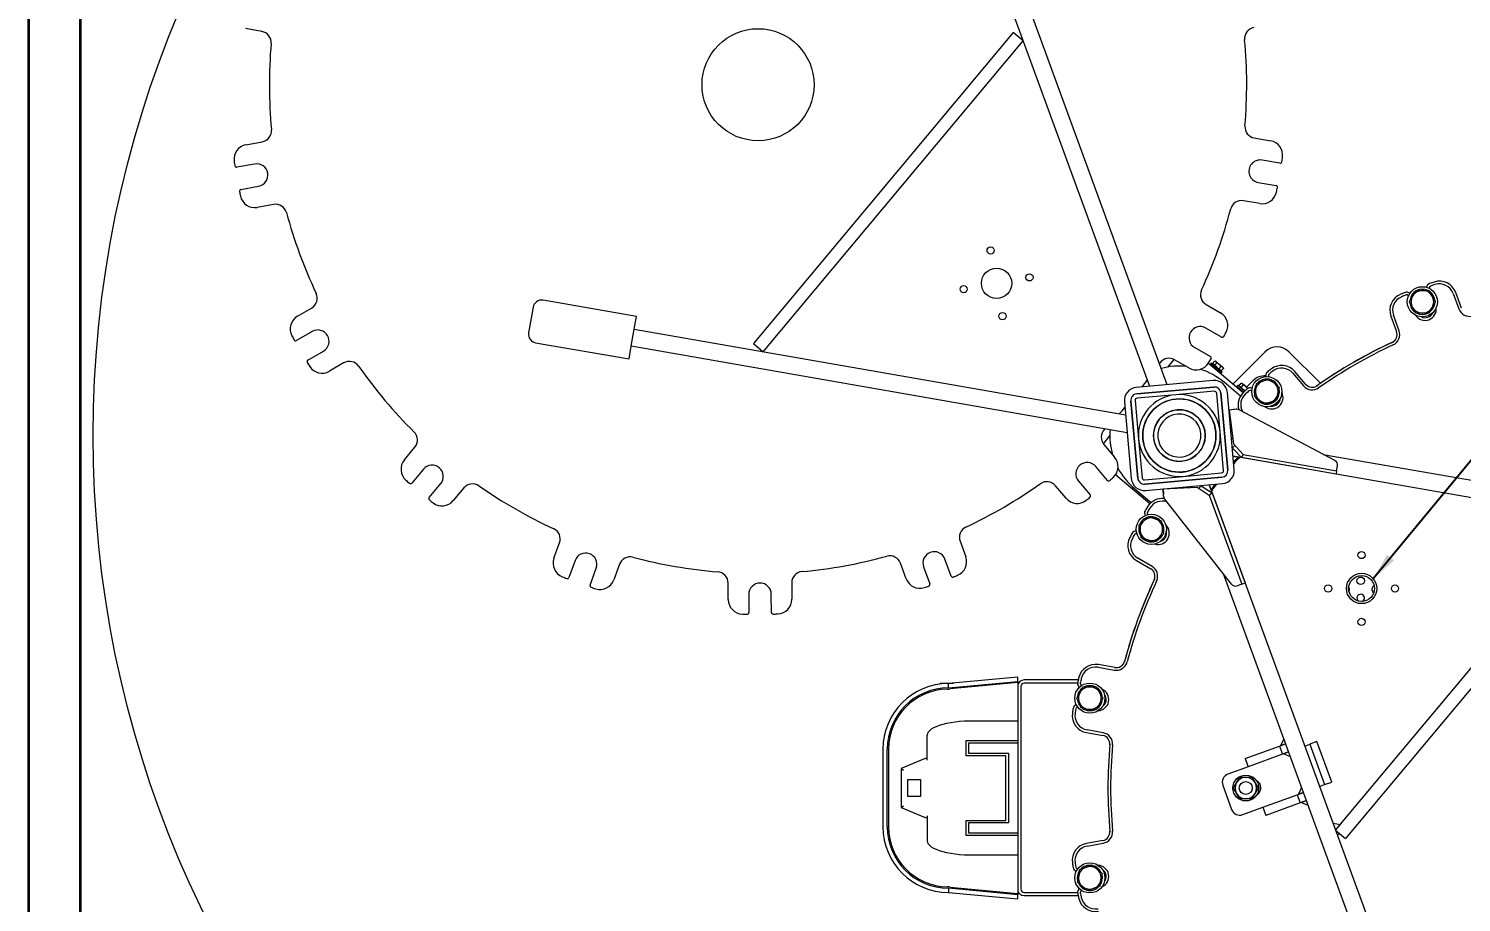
# Model space of a CAD drawing. Header units: inches. Extents: x 20 to 536, y 8 to 344.
# Drawn here: x 20 to 103.1, y 247.1 to 297.8 of the extents above; entities that cross this region are included whole.
import ezdxf

# ---------------------------------------------------------------- set-up
doc = ezdxf.new("R2010")
doc.units = ezdxf.units.IN
doc.header["$LTSCALE"] = 16
doc.header["$MEASUREMENT"] = 0
doc.layers.get('0').update_dxf_attribs({"lineweight": 25})
for name, color, linetype, lineweight in [('Border', 7, 'Continuous', 35), ('Dimension (ANSI)', 7, 'Continuous', 25), ('Symbol (ANSI)', 7, 'Continuous', 25), ('Visible', 7, 'Continuous', 18)]:
    doc.layers.add(name, color=color, linetype=linetype, lineweight=lineweight)
doc.styles.add('MEMCOR Medium', font='arial.ttf')
doc.dimstyles.new('Default (ANSI)', dxfattribs={"dimscale": 16, "dimtxt": 0.15, "dimasz": 0.098425, "dimexe": 0.125, "dimexo": 0.0625, "dimgap": 0.031496, "dimtad": 0, "dimtih": 1, "dimtoh": 1, "dimdec": 4, "dimrnd": 1e-08, "dimzin": 3, "dimdsep": 46, "dimlunit": 5, "dimtxsty": 'MEMCOR Medium', "dimcen": 0.09, "dimdle": 0.393701, "dimclrd": 256, "dimclre": 256, "dimclrt": 256, "dimadec": 0, "dimazin": 1, "dimtfac": 0.8, "dimtofl": 0, "dimtmove": 0, "dimatfit": 3, "dimfxl": 1, "dimfrac": 1, "dimtolj": 1, "dimtzin": 4, "dimlwd": -1, "dimlwe": -1, "dimarcsym": 0})
doc.dimstyles.new('Default (ANSI)$7', dxfattribs={"dimscale": 16, "dimtxt": 0.15, "dimasz": 0.098425, "dimexe": 0.125, "dimexo": 0.0625, "dimgap": 0.031496, "dimtad": 0, "dimtih": 1, "dimtoh": 1, "dimdec": 4, "dimrnd": 1e-08, "dimzin": 3, "dimdsep": 46, "dimlunit": 5, "dimtxsty": 'MEMCOR Medium', "dimcen": 0.09, "dimdle": 0.393701, "dimclrd": 256, "dimclre": 256, "dimclrt": 256, "dimadec": 0, "dimazin": 1, "dimtfac": 0.8, "dimtofl": 0, "dimtmove": 0, "dimatfit": 3, "dimfxl": 1, "dimfrac": 1, "dimtolj": 1, "dimtzin": 4, "dimlwd": -1, "dimlwe": -1, "dimarcsym": 0})

# ---------------------------------------------------------------- blocks, each defined once
blk = doc.blocks.new('Borders 22x34_D')
at = {"layer": 'Border'}
for p, q in [((1.25, 21.5), (1.25, 0.5)), ((1.4375, 0.5), (1.4375, 21.3125))]:
    blk.add_line(p, q, dxfattribs=at)
blk = doc.blocks.new('*D26')
at = {"layer": 'Defpoints', "color": 0, "transparency": 16777216}
for p in [(124.939, 324.302), (86.746, 274.2)]:
    blk.add_point(p, dxfattribs=at)
at = {"layer": 'Dimension (ANSI)', "transparency": 16777216}
for p, q in [((133.276, 335.238), (125.894, 325.555)), ((135.392, 335.238), (133.276, 335.238))]:
    blk.add_line(p, q, dxfattribs=at)
blk.add_solid([(125.685, 325.714), (126.103, 325.396), (124.939, 324.302)], dxfattribs=at)
at = {"layer": 'Dimension (ANSI)', "transparency": 16777216, "char_height": 2.4, "attachment_point": 1, "style": 'MEMCOR Medium'}
for s, insert in [('\\A1; \\fArial|b0|i0;R63 in', (156.562, 338.195)), ('\\A1;[R1600.2 mm]{\\P\\fArial|b0|i0;RADIAL CLEARANCE REQUIRED}', (135.896, 334.734))]:
    blk.add_mtext(s, dxfattribs=dict(at, insert=insert))

msp = doc.modelspace()

# ---------------------------------------------------------------- linework, layer by layer
at = {"layer": 'Visible', "linetype": 'Continuous', "lineweight": 18}
for p, q in [((75.060864, 304.246458), (85.016813, 277.056918)), ((86.047972, 277.149148), (75.999892, 304.5903)), ((33.522519, 297.632658), (32.580196, 297.795049)), ((77.106191, 297.570085), (62.035627, 279.538776)), ((77.681659, 297.089109), (77.106191, 297.570085)), ((62.611095, 279.0578), (77.681659, 297.089109)), ((32.606311, 291.06285), (33.547346, 291.232547)), ((91.093886, 291.455781), (92.036209, 291.29339)), ((92.580669, 289.992023), (91.545121, 290.170478)), ((33.106096, 289.943782), (32.071964, 289.757298)), ((32.304445, 288.468092), (33.338578, 288.654576)), ((91.322648, 288.879508), (92.358196, 288.701052)), ((34.2022, 287.601119), (33.261165, 287.431423)), ((91.409548, 287.656991), (90.467225, 287.819382)), ((101.258749, 282.72626), (101.252145, 282.744405)), ((55.255683, 281.101364), (49.837398, 282.045921)), ((88.301588, 281.796753), (89.131541, 281.321862)), ((100.021148, 282.296359), (100.027752, 282.278214)), ((102.62948, 282.439537), (102.956524, 281.54099)), ((103.102176, 281.594004), (102.775132, 282.49255)), ((35.588253, 281.114158), (36.414497, 281.595473)), ((49.258958, 281.639219), (49.001352, 280.161505)), ((55.12688, 280.362507), (55.255683, 281.101364)), ((99.016361, 281.124469), (99.343406, 280.225923)), ((99.489058, 280.278936), (99.162014, 281.177482)), ((36.44064, 280.233514), (35.532655, 279.704582)), ((54.955142, 279.377364), (55.12688, 280.362507)), ((55.12688, 280.362507), (83.627058, 275.394134)), ((89.198073, 279.91276), (88.286012, 280.434632)), ((49.408054, 279.583065), (54.826339, 278.638507)), ((54.826339, 278.638507), (54.955142, 279.377364)), ((83.719289, 274.362974), (54.955142, 279.377364)), ((62.035627, 279.538776), (62.611095, 279.0578)), ((87.635418, 279.297606), (88.547479, 278.775735)), ((36.192051, 278.572638), (37.100036, 279.10157)), ((38.271879, 278.40702), (37.445635, 277.925705)), ((86.068943, 278.172334), (86.437099, 278.611086)), ((87.298952, 278.119095), (86.468999, 278.593986)), ((88.430031, 278.396554), (90.453905, 276.698322)), ((88.59721, 278.398808), (88.545787, 278.337524)), ((89.219238, 277.876864), (88.59721, 278.398808)), ((88.675791, 278.365511), (88.799786, 278.513283)), ((88.795563, 278.26501), (88.919559, 278.412781)), ((88.849165, 278.504611), (88.804035, 278.512569)), ((88.875805, 278.482258), (88.849165, 278.504611)), ((89.059944, 278.327747), (88.875805, 278.482258)), ((89.859107, 277.197417), (91.706004, 279.044314)), ((93.120218, 279.044314), (94.934103, 277.230429)), ((89.167815, 277.815581), (88.545787, 278.337524)), ((88.735677, 278.31526), (88.675791, 278.365511)), ((88.709037, 278.337614), (88.692965, 278.318459)), ((88.713167, 278.197075), (88.694406, 278.174717)), ((88.795563, 278.26501), (88.735677, 278.31526)), ((88.919816, 278.160749), (88.795563, 278.26501)), ((89.044069, 278.056489), (88.919816, 278.160749)), ((89.000434, 277.95603), (88.981673, 277.933671)), ((89.044069, 278.056489), (89.168064, 278.204261)), ((89.108435, 278.002479), (89.044069, 278.056489)), ((89.248563, 278.169477), (89.059944, 278.327747)), ((89.172801, 277.94847), (89.108435, 278.002479)), ((89.139554, 277.976367), (89.123482, 277.957213)), ((89.219238, 277.876864), (89.167815, 277.815581)), ((89.172801, 277.94847), (89.296796, 278.096241)), ((89.279682, 278.143365), (89.248563, 278.169477)), ((89.279682, 278.143365), (89.295356, 278.100302)), ((91.945585, 277.611973), (91.933173, 277.626764)), ((93.331715, 277.811358), (93.946357, 277.078856)), ((94.065094, 277.178488), (93.450452, 277.91099)), ((88.709708, 277.387223), (84.247522, 276.98811)), ((84.27595, 276.614155), (88.748096, 277.01416)), ((88.748096, 277.01416), (84.27595, 276.614155)), ((88.770368, 276.765154), (86.534295, 276.565152)), ((90.289027, 276.487332), (89.336312, 277.286754)), ((90.129299, 277.113233), (90.077876, 277.051949)), ((90.47523, 276.718529), (90.077876, 277.051949)), ((90.535356, 276.77251), (90.129299, 277.113233)), ((90.20788, 277.079936), (90.331875, 277.227707)), ((90.267766, 277.029685), (90.20788, 277.079936)), ((90.241126, 277.052038), (90.225054, 277.032884)), ((90.245256, 276.9115), (90.226495, 276.889141)), ((90.327652, 276.979434), (90.267766, 277.029685)), ((90.327652, 276.979434), (90.451647, 277.127206)), ((90.451905, 276.875174), (90.327652, 276.979434)), ((90.381254, 277.219036), (90.336123, 277.226994)), ((90.407894, 277.196683), (90.381254, 277.219036)), ((90.592033, 277.042172), (90.407894, 277.196683)), ((90.5542, 276.789339), (90.451905, 276.875174)), ((90.721309, 276.933696), (90.592033, 277.042172)), ((91.02011, 277.382613), (90.639684, 277.002187)), ((90.699463, 276.917863), (90.700153, 276.918685)), ((90.929655, 276.784712), (90.942066, 276.769921)), ((90.974422, 276.983372), (90.947641, 276.956591)), ((83.55825, 276.163425), (83.957364, 271.701238)), ((84.331318, 271.729666), (83.931314, 276.201813)), ((83.931314, 276.201813), (84.331318, 271.729666)), ((84.18032, 276.224085), (84.380322, 273.988012)), ((86.534295, 276.565152), (84.298222, 276.365149)), ((89.111435, 274.411179), (88.911433, 276.647252)), ((89.160439, 276.669524), (89.560443, 272.197377)), ((89.560443, 272.197377), (89.160439, 276.669524)), ((89.933506, 272.235765), (89.534393, 276.697952)), ((92.348608, 276.051703), (92.402659, 275.997651)), ((92.561404, 276.19246), (92.523389, 276.230475)), ((89.936834, 275.706333), (89.625577, 275.678494)), ((90.041625, 275.72015), (89.626744, 275.665448)), ((89.626744, 275.665448), (89.884643, 273.709442)), ((95.760931, 272.756106), (90.221168, 275.687881)), ((89.311437, 272.175105), (89.111435, 274.411179)), ((41.793015, 272.785328), (42.40481, 273.520209)), ((82.336517, 273.724203), (82.715945, 274.176388)), ((82.374105, 273.675257), (82.991584, 272.945146)), ((84.380322, 273.988012), (84.580324, 271.751938)), ((89.772468, 274.036216), (89.843184, 274.023888)), ((89.96788, 273.620528), (89.821874, 273.483845)), ((89.88703, 273.414245), (89.821874, 273.483845)), ((89.828567, 273.409016), (89.88703, 273.414245)), ((89.884643, 273.709442), (90.449425, 273.106138)), ((90.349152, 272.920602), (89.88703, 273.414245)), ((118.167848, 268.071031), (89.864698, 273.005056)), ((89.864698, 273.005056), (90.172555, 272.951388)), ((89.892538, 272.693799), (90.172555, 272.951388)), ((90.449425, 273.106138), (90.349152, 272.920602)), ((95.833362, 271.964552), (90.349152, 272.920602)), ((90.449425, 273.106138), (95.867709, 272.161581)), ((95.095512, 273.108261), (118.339586, 269.056174)), ((42.895195, 272.249328), (42.222874, 271.441745)), ((82.572162, 271.598268), (81.893595, 272.40061)), ((85.037672, 270.247106), (83.042841, 271.920967)), ((84.721388, 271.634037), (86.957462, 271.834039)), ((89.215807, 271.785035), (84.74366, 271.385031)), ((84.74366, 271.385031), (89.215807, 271.785035)), ((86.957462, 271.834039), (89.193535, 272.034041)), ((95.867709, 272.161581), (95.833362, 271.964552)), ((95.867709, 272.161581), (95.916146, 272.439428)), ((43.229651, 270.603592), (43.901972, 271.411175)), ((45.240694, 271.159306), (44.628898, 270.424425)), ((80.174102, 270.562312), (79.556623, 271.292424)), ((80.893351, 271.554672), (81.571917, 270.752329)), ((84.155444, 271.112436), (85.108159, 270.313014)), ((84.782048, 271.011967), (89.244235, 271.41108)), ((85.801507, 271.103151), (85.829347, 270.791893)), ((85.814552, 271.104318), (87.785279, 271.197639)), ((85.834346, 270.686314), (85.814552, 271.104318)), ((87.468466, 271.182636), (87.443784, 271.250042)), ((87.785279, 271.197639), (88.479236, 270.748889)), ((87.887553, 271.131503), (87.996155, 271.299448)), ((87.996155, 271.299448), (88.076214, 271.247678)), ((88.076214, 271.247678), (88.070984, 271.306141)), ((88.076214, 271.247678), (88.644032, 270.880496)), ((88.474944, 271.342272), (98.353528, 244.364013)), ((88.582395, 271.048826), (88.474944, 271.342272)), ((88.786202, 271.370112), (88.582395, 271.048826)), ((89.76633, 265.583813), (85.897966, 270.515347)), ((88.479236, 270.748889), (88.644032, 270.880496)), ((88.479236, 270.748889), (90.370368, 265.584238)), ((88.644032, 270.880496), (90.558173, 265.653006)), ((84.943262, 269.620824), (84.92654, 269.630479)), ((95.810098, 251.310081), (110.880662, 269.34139)), ((84.27154, 268.495985), (84.288262, 268.486331)), ((111.456129, 268.860414), (96.385565, 250.829105)), ((50.472211, 267.080943), (50.795767, 267.980751)), ((74.026378, 268.070867), (74.356905, 267.173596)), ((51.691244, 266.954235), (51.335679, 265.965408)), ((70.894361, 265.8981), (70.563834, 266.795371)), ((73.502118, 266.051396), (73.138891, 267.037434)), ((84.255105, 266.952402), (85.08321, 266.474296)), ((85.16071, 266.608529), (84.332605, 267.086636)), ((52.568405, 265.52214), (52.92397, 266.510967)), ((54.268102, 266.732157), (53.944546, 265.832349)), ((71.909641, 266.584616), (72.272868, 265.598577)), ((97.414501, 244.020171), (89.301675, 266.176173)), ((60.579002, 264.689034), (60.575293, 265.645239)), ((64.265265, 265.659553), (64.268975, 264.703348)), ((90.370368, 265.584238), (90.105527, 265.487261)), ((90.370368, 265.584238), (90.558173, 265.653006)), ((61.767856, 264.986901), (61.771932, 263.936097)), ((63.081922, 263.941179), (63.077846, 264.991983)), ((77.376098, 260.19699), (73.347704, 259.819328)), ((77.376098, 259.945894), (77.376098, 260.19699)), ((82.03004, 260.760391), (82.971726, 260.594347)), ((82.998642, 260.746992), (82.056956, 260.913036)), ((72.862463, 259.846781), (73.640531, 259.846781)), ((72.862463, 259.786397), (72.862463, 259.846781)), ((73.359691, 259.569356), (77.376098, 259.945894)), ((77.376098, 259.874181), (73.450418, 259.506148)), ((77.376098, 259.945894), (77.376098, 259.874181)), ((77.376098, 259.874181), (77.376098, 257.739863)), ((77.549963, 259.649111), (77.549963, 247.894226)), ((80.881724, 260.024111), (77.737463, 260.024111)), ((80.844909, 259.836611), (77.737463, 259.836611)), ((81.096365, 259.716666), (81.077349, 259.720019)), ((77.376098, 257.63535), (75.117656, 257.63535)), ((77.376098, 257.739863), (77.376098, 257.63535)), ((77.376098, 257.63535), (77.376098, 256.51036)), ((80.84987, 258.429921), (80.868886, 258.426568)), ((72.112463, 255.374933), (72.112463, 256.822874)), ((81.362363, 256.973805), (82.304049, 256.807761)), ((82.330964, 256.960406), (81.389278, 257.126451)), ((69.553433, 256.010326), (69.553433, 251.510326)), ((69.803433, 251.510326), (69.803433, 256.010326)), ((69.874833, 256.010326), (69.874833, 251.510326)), ((74.376098, 255.63536), (74.376098, 256.51036)), ((74.376098, 256.51036), (77.376098, 256.51036)), ((74.523177, 256.363281), (74.523177, 255.782439)), ((77.376098, 256.363281), (74.523177, 256.363281)), ((77.376098, 256.51036), (77.376098, 256.363281)), ((77.376098, 256.363281), (77.376098, 251.157371)), ((90.5626, 255.461825), (92.553338, 256.190771)), ((92.553338, 256.190771), (92.910169, 256.321431)), ((92.553338, 256.190771), (92.72526, 255.721257)), ((92.802718, 256.614877), (92.616723, 256.21398)), ((92.910169, 256.321431), (92.616723, 256.21398)), ((94.021117, 256.195759), (94.314564, 256.30321)), ((94.725388, 256.453641), (94.314564, 256.30321)), ((94.314564, 256.30321), (95.174169, 253.955641)), ((95.584993, 254.106072), (94.725388, 256.453641)), ((71.999833, 255.463421), (70.612463, 254.88535)), ((71.999833, 255.463421), (72.112463, 255.51035)), ((76.688598, 255.63536), (74.376098, 255.63536)), ((74.523177, 255.782439), (76.835677, 255.782439)), ((76.688598, 251.885292), (76.688598, 255.63536)), ((76.835677, 255.782439), (76.835677, 251.738213)), ((90.5626, 255.461825), (90.734521, 254.992312)), ((92.72526, 255.721257), (90.734521, 254.992312)), ((93.08209, 255.851917), (92.72526, 255.721257)), ((92.788644, 255.744466), (93.08209, 255.851917)), ((93.189541, 255.558471), (92.788644, 255.744466)), ((70.612463, 254.88535), (70.612463, 252.63535)), ((70.612463, 254.88535), (70.737463, 254.802017)), ((90.734521, 254.992312), (89.560737, 254.562509)), ((70.987463, 254.26035), (71.737463, 254.26035)), ((70.987463, 253.26035), (70.987463, 254.26035)), ((71.737463, 254.26035), (71.737463, 253.26035)), ((89.263144, 253.921074), (89.778907, 252.512533)), ((93.584865, 253.373688), (93.941695, 253.504348)), ((93.834245, 253.797794), (93.648249, 253.396898)), ((93.941695, 253.504348), (93.648249, 253.396898)), ((94.880723, 253.84819), (95.174169, 253.955641)), ((95.174169, 253.955641), (95.584993, 254.106072)), ((70.612463, 252.63535), (70.737463, 252.718683)), ((70.612463, 252.63535), (71.999833, 252.057279)), ((71.737463, 253.26035), (70.987463, 253.26035)), ((90.420342, 252.21494), (91.594127, 252.644743)), ((91.594127, 252.644743), (93.584865, 253.373688)), ((91.594127, 252.644743), (91.766048, 252.175229)), ((93.756786, 252.904175), (91.766048, 252.175229)), ((93.584865, 253.373688), (93.756786, 252.904175)), ((94.113616, 253.034835), (93.756786, 252.904175)), ((93.82017, 252.927384), (94.113616, 253.034835)), ((94.221067, 252.741389), (93.82017, 252.927384)), ((72.112463, 252.01035), (71.999833, 252.057279)), ((72.112463, 252.145767), (72.112463, 250.697826)), ((74.376098, 251.885292), (76.688598, 251.885292)), ((74.376098, 251.010292), (74.376098, 251.885292)), ((77.376098, 251.010292), (74.376098, 251.010292)), ((74.523177, 251.738213), (74.523177, 251.157371)), ((76.835677, 251.738213), (74.523177, 251.738213)), ((74.523177, 251.157371), (77.376098, 251.157371)), ((77.376098, 251.157371), (77.376098, 251.010292)), ((77.376098, 251.010292), (77.376098, 249.88535)), ((95.65814, 251.725076), (96.093516, 251.649178)), ((96.093516, 251.649178), (95.810098, 251.310081)), ((95.810098, 251.310081), (96.385565, 250.829105)), ((95.810098, 251.310081), (96.049876, 251.109674)), ((96.049876, 251.109674), (95.917549, 251.016635)), ((82.304049, 250.712891), (81.362363, 250.546847)), ((81.389278, 250.394202), (82.330964, 250.560246)), ((75.117656, 249.88535), (77.376098, 249.88535)), ((77.376098, 249.88535), (77.376098, 249.78079)), ((77.376098, 249.78079), (77.376098, 247.646472)), ((80.868886, 249.094085), (80.84987, 249.090732)), ((82.258886, 248.737619), (82.252195, 248.735169)), ((73.347704, 247.701324), (77.376098, 247.323662)), ((77.376098, 247.574758), (73.359691, 247.951297)), ((73.450418, 248.014504), (77.376098, 247.646472)), ((77.376098, 247.646472), (77.376098, 247.574758)), ((77.737463, 247.706726), (80.843846, 247.706726)), ((81.077349, 247.800634), (81.096365, 247.803987)), ((77.376098, 247.323662), (77.376098, 247.574758)), ((77.737463, 247.519226), (80.877031, 247.519226))]:
    msp.add_line(p, q, dxfattribs=at)
at = {"layer": 'Visible'}
for p, q in [((101.14907, 281.295478), (101.145495, 281.301642)), ((92.331876, 276.229964), (92.326409, 276.234534)), ((85.778932, 268.454281), (85.772232, 268.456705)), ((82.280619, 258.906289), (82.273494, 258.906276))]:
    msp.add_line(p, q, dxfattribs=at)
at = {"layer": 'Visible', "linetype": 'Continuous', "lineweight": 18}
for centre, radius in [((86.745878, 274.199595), 63), ((62.308202, 294.544219), 3.25), ((75.797711, 284.934628), 0.2085), ((76.141642, 283.02739), 0.88), ((78.04888, 283.371321), 0.2085), ((74.235389, 282.683636), 0.2085), ((76.485396, 281.121137), 0.2085), ((86.745878, 274.199595), 2.125), ((86.745878, 274.199595), 1.5), ((97.315451, 267.268326), 0.2085), ((97.315451, 265.330326), 0.88), ((97.315451, 265.330326), 0.75), ((97.266279, 265.777736), 0.21875), ((95.378451, 265.330326), 0.2085), ((99.253451, 265.330326), 0.2085), ((97.315451, 263.393326), 0.2085), ((90.598451, 253.760326), 0.75), ((90.598451, 253.760326), 0.375127), ((90.598451, 253.760326), 0.375), ((81.553984, 248.549781), 0.875)]:
    msp.add_circle(centre, radius, dxfattribs=at)
at = {"layer": 'Visible'}
for centre in [(100.841681, 281.957054), (91.816753, 276.746509), (85.118206, 268.763491), (81.553984, 258.970871)]:
    msp.add_circle(centre, 0.875, dxfattribs=at)
at = {"layer": 'Visible', "linetype": 'Continuous', "lineweight": 18}
for centre, radius, start, end in [((33.411282, 296.987173), 0.655, 355.16768988, 80.22226016), ((91.185299, 297.211289), 0.655, 100.22226016, 185.27683044), ((62.308202, 294.544219), 28.345, 175.16768988, 185.27683044), ((62.308202, 294.544219), 28.345, 355.16768988, 5.27683044), ((33.431105, 291.87715), 0.655, 280.22226016, 5.27683044), ((91.205122, 292.101266), 0.655, 175.16768988, 260.22226016), ((32.756271, 290.231263), 0.845, 100.22226016, 188.30340895), ((91.892705, 290.460665), 0.845, 352.14111137, 80.22226016), ((62.308202, 294.544219), 30.71, 188.30340895, 188.81849945), ((91.433885, 289.524993), 0.655, 80.22226016, 260.22226016), ((92.596803, 290.085643), 0.095, 260.22226016, 351.62602087), ((62.308202, 294.544219), 30.71, 351.62602087, 352.14111137), ((32.055104, 289.85079), 0.095, 188.81849945, 280.22226016), ((33.222337, 289.299179), 0.655, 280.22226016, 100.22226016), ((32.321305, 288.3746), 0.095, 100.22226016, 191.62602087), ((92.342063, 288.607432), 0.095, 348.81849945, 80.22226016), ((62.308202, 294.544219), 30.71, 348.30340895, 348.81849945), ((62.308202, 294.544219), 30.71, 191.62602087, 192.14111137), ((33.111205, 288.26301), 0.845, 192.14111137, 280.22226016), ((34.318441, 286.956516), 0.655, 15.16768988, 100.22226016), ((90.355989, 287.173896), 0.655, 80.22226016, 165.27683044), ((91.553052, 288.489717), 0.845, 260.22226016, 348.30340895), ((62.308202, 294.544219), 28.345, 195.16768988, 205.27683044), ((62.308202, 294.544219), 28.345, 335.16768988, 345.27683044), ((88.626885, 282.365265), 0.655, 155.16768988, 240.22226016), ((101.341416, 282.776897), 0.25, 108.59623929, 175.74346981), ((101.341416, 282.776897), 0.095, 108.59623929, 200), ((111.104451, 253.760326), 30.865, 108.08114879, 108.59623929), ((111.104451, 253.760326), 30.71, 108.08114879, 108.59623929), ((101.835439, 282.15053), 1, 20, 108.08114879), ((101.835439, 282.15053), 0.845, 20, 108.08114879), ((36.084799, 282.161445), 0.655, 300.22226016, 25.27683044), ((49.751529, 281.55335), 0.5, 80.11113008, 170.11113008), ((99.956054, 281.466489), 1, 111.91885121, 200), ((99.956054, 281.466489), 0.845, 111.91885121, 200), ((111.104451, 253.760326), 30.865, 111.40376071, 111.91885121), ((111.104451, 253.760326), 30.71, 111.40376071, 111.91885121), ((99.931877, 282.263867), 0.25, 44.25653019, 111.40376071), ((99.931877, 282.263867), 0.095, 20, 111.40376071), ((36.013589, 280.384011), 0.845, 120.22226016, 208.30340895), ((88.711883, 280.588437), 0.845, 332.14111137, 60.22226016), ((100.996045, 281.532942), 0.655, 212.99005057, 7.00994943), ((100.996045, 281.532942), 0.5, 243.71920441, 336.28079559), ((103.572022, 281.765014), 0.655, 200, 285.05457028), ((36.770338, 279.667542), 0.655, 300.22226016, 120.22226016), ((49.493923, 280.075636), 0.5, 170.11113008, 260.11113008), ((87.960715, 279.866119), 0.655, 60.22226016, 240.22226016), ((62.308202, 294.544219), 30.71, 331.62602087, 332.14111137), ((98.873559, 280.054913), 0.5, 294.94542972, 20), ((98.873559, 280.054913), 0.655, 294.94542972, 20), ((62.308202, 294.544219), 30.71, 208.30340895, 208.81849945), ((35.484837, 279.786669), 0.095, 208.81849945, 300.22226016), ((89.245253, 279.995216), 0.095, 240.22226016, 331.62602087), ((92.413111, 278.337207), 1, 45, 135), ((111.104451, 253.760326), 28.501331, 114.87278196, 125.12721804), ((111.104451, 253.760326), 28.5, 114.94542972, 125.05457028), ((111.104451, 253.760326), 28.345, 114.94542972, 125.05457028), ((36.23987, 278.49055), 0.095, 120.22226016, 211.62602087), ((62.308202, 294.544219), 30.71, 211.62602087, 212.14111137), ((38.601577, 277.841048), 0.655, 35.16768988, 120.22226016), ((62.308202, 294.544219), 28.345, 325.24230215, 325.27683044), ((86.143701, 278.025473), 0.655, 60.22226016, 145.27683044), ((87.71861, 278.85252), 0.845, 240.22226016, 328.30340895), ((62.308202, 294.544219), 30.71, 328.30340895, 328.81849945), ((88.500298, 278.693278), 0.095, 328.81849945, 60.22226016), ((37.0203, 278.655852), 0.845, 212.14111137, 300.22226016), ((62.308202, 294.544219), 28.345, 215.16768988, 225.27683044), ((86.745878, 274.199595), 4.03, 84.39463863, 105.00280005), ((86.745878, 274.199595), 4.03, 50, 72.47521753), ((91.684791, 276.717933), 0.94, 85.52687549, 135), ((92.005947, 277.687829), 0.25, 128.59623929, 195.74346981), ((111.104451, 253.760326), 30.865, 128.08114879, 128.59623929), ((92.005947, 277.687829), 0.095, 128.59623929, 220), ((111.104451, 253.760326), 30.71, 128.08114879, 128.59623929), ((92.684408, 277.268202), 1, 40, 128.08114879), ((92.684408, 277.268202), 0.845, 40, 128.08114879), ((84.315228, 276.231132), 0.76, 95.11113008, 185.11113008), ((62.308202, 294.544219), 28.345, 321.80750051, 322.80638962), ((88.777415, 276.630245), 0.76, 5.11113008, 95.11113008), ((88.78195, 276.635671), 0.38, 5.11113008, 95.11113008), ((88.78195, 276.635671), 0.38, 5.11113008, 95.11113008), ((88.78195, 276.635671), 0.13, 5.11113008, 95.11113008), ((111.104451, 253.760326), 30.865, 131.40376071, 131.91885121), ((111.104451, 253.760326), 30.71, 131.40376071, 131.91885121), ((90.856881, 276.723648), 0.25, 64.25653019, 131.40376071), ((90.856881, 276.723648), 0.095, 40, 131.40376071), ((94.448116, 277.499882), 0.655, 220, 305.05457028), ((94.448116, 277.499882), 0.5, 220, 305.05457028), ((84.309803, 276.235666), 0.38, 95.11113008, 185.11113008), ((84.309803, 276.235666), 0.38, 95.11113008, 185.11113008), ((84.309803, 276.235666), 0.13, 95.11113008, 185.11113008), ((86.745878, 274.199595), 2.375, 95.11113008, 185.11113008), ((86.745878, 274.199595), 2.125, 5.11113008, 185.11113008), ((86.745878, 274.199595), 2.375, 5.11113008, 95.11113008), ((91.152319, 275.982627), 1, 131.91885121, 196.35381192), ((91.152319, 275.982627), 0.845, 131.91885121, 207.57278122), ((92.106863, 276.40077), 0.655, 232.99005057, 27.00994943), ((92.106863, 276.40077), 0.5, 263.71920441, 356.28079559), ((62.308202, 294.544219), 28.345, 317.67208831, 318.65751407), ((86.745878, 274.199595), 1.5, 5.11113008, 185.11113008), ((86.745878, 274.199595), 1.25, 5.11113008, 185.11113008), ((90.080841, 275.422724), 0.3, 62.11113008, 97.51113008), ((41.901422, 273.939285), 0.655, 320.22226016, 45.27683044), ((82.874227, 274.098226), 0.655, 135.16768988, 220.22226016), ((62.308202, 294.544219), 28.345, 315.16768988, 315.24355832), ((86.745878, 274.199595), 4.03, 175.21946011, 196.04988169), ((86.745878, 274.199595), 2.125, 185.11113008, 5.11113008), ((86.745878, 274.199595), 1.5, 185.11113008, 5.11113008), ((86.745878, 274.199595), 1.25, 185.11113008, 5.11113008), ((86.745878, 274.199595), 2.375, 275.11113008, 5.11113008), ((86.745878, 274.199595), 2.375, 185.11113008, 275.11113008), ((42.442424, 272.244688), 0.845, 140.22226016, 228.30340895), ((81.393473, 271.977641), 0.655, 40.22226016, 220.22226016), ((82.346388, 272.399483), 0.845, 312.14111137, 40.22226016), ((111.104451, 253.760326), 28.345, 137.41587054, 138.41475965), ((95.620603, 272.490949), 0.3, 350.11113008, 62.11113008), ((43.398583, 271.830251), 0.655, 320.22226016, 140.22226016), ((62.308202, 294.544219), 30.71, 311.62602087, 312.14111137), ((86.745878, 274.199595), 4.03, 207.96930279, 230), ((84.709807, 271.76352), 0.13, 185.11113008, 275.11113008), ((89.181954, 272.163524), 0.13, 275.11113008, 5.11113008), ((89.181954, 272.163524), 0.38, 275.11113008, 5.11113008), ((89.181954, 272.163524), 0.38, 275.11113008, 5.11113008), ((89.176528, 272.168058), 0.76, 275.11113008, 5.11113008), ((62.308202, 294.544219), 30.71, 228.30340895, 228.81849945), ((42.149863, 271.502527), 0.095, 228.81849945, 320.22226016), ((45.744083, 270.740229), 0.655, 55.16768988, 140.22226016), ((62.308202, 294.544219), 28.345, 235.16768988, 245.27683044), ((62.308202, 294.544219), 28.345, 295.16768988, 305.27683044), ((79.056501, 270.869455), 0.655, 40.22226016, 125.27683044), ((82.644698, 271.659614), 0.095, 220.22226016, 311.62602087), ((84.714342, 271.768945), 0.76, 185.11113008, 275.11113008), ((84.709807, 271.76352), 0.38, 185.11113008, 275.11113008), ((84.709807, 271.76352), 0.38, 185.11113008, 275.11113008), ((111.104451, 253.760326), 28.345, 141.56474609, 142.55017185), ((43.302661, 270.54281), 0.095, 140.22226016, 231.62602087), ((62.308202, 294.544219), 30.71, 231.62602087, 232.14111137), ((43.979489, 270.965066), 0.845, 232.14111137, 320.22226016), ((80.819297, 271.107974), 0.845, 220.22226016, 308.30340895), ((62.308202, 294.544219), 30.71, 308.30340895, 308.81849945), ((81.499381, 270.690983), 0.095, 308.81849945, 40.22226016), ((85.755105, 269.550478), 1, 82.89418749, 148.08114879), ((85.755105, 269.550478), 0.845, 71.20626979, 148.08114879), ((86.13401, 270.700504), 0.3, 182.71113008, 218.11113008), ((84.97404, 269.712751), 0.25, 148.59623929, 215.74346981), ((111.104451, 253.760326), 30.865, 148.08114879, 148.59623929), ((84.97404, 269.712751), 0.095, 148.59623929, 240), ((111.104451, 253.760326), 30.71, 148.08114879, 148.59623929), ((50.179404, 268.202385), 0.655, 340.22226016, 65.27683044), ((74.641003, 268.297276), 0.655, 115.16768988, 200.22226016), ((111.104451, 253.760326), 30.865, 151.40376071, 151.91885121), ((84.22404, 268.413713), 0.25, 84.25653019, 151.40376071), ((111.104451, 253.760326), 30.71, 151.40376071, 151.91885121), ((84.22404, 268.413713), 0.095, 60, 151.40376071), ((85.50907, 268.537826), 0.655, 252.99005057, 47.00994943), ((85.50907, 268.537826), 0.5, 283.71920441, 16.28079559), ((84.755105, 267.818427), 1, 151.91885121, 240), ((84.755105, 267.818427), 0.845, 151.91885121, 240), ((51.267366, 266.795018), 0.845, 160.22226016, 248.30340895), ((52.307607, 266.732601), 0.655, 340.22226016, 160.22226016), ((54.884465, 266.510523), 0.655, 75.16768988, 160.22226016), ((62.308202, 294.544219), 28.345, 255.16768988, 265.27683044), ((62.308202, 294.544219), 28.345, 275.16768988, 285.27683044), ((69.949209, 266.568962), 0.655, 20.22226016, 105.27683044), ((72.524266, 266.811025), 0.655, 20.22226016, 200.22225931), ((73.563992, 266.881511), 0.845, 292.14111137, 20.22226016), ((62.308202, 294.544219), 30.71, 248.30340895, 248.81849945), ((51.246282, 265.997553), 0.095, 248.81849945, 340.22226016), ((59.920298, 265.642698), 0.655, 0.22226016, 85.27683044), ((64.92026, 265.662094), 0.655, 95.16768988, 180.22226016), ((73.591262, 266.084234), 0.095, 200.22226016, 291.62602087), ((62.308202, 294.544219), 30.71, 291.62602087, 292.14111137), ((84.83321, 266.041283), 0.5, 334.94542972, 60), ((84.83321, 266.041283), 0.655, 334.94542972, 60), ((52.657801, 265.489995), 0.095, 160.22226016, 251.62602087), ((62.308202, 294.544219), 30.71, 251.62602087, 252.14111137), ((53.149391, 266.118273), 0.845, 252.14111137, 340.22226016), ((62.422851, 264.989442), 0.655, 0.22226016, 180.22226016), ((71.687274, 266.190185), 0.845, 200.22226016, 288.30340895), ((62.308202, 294.544219), 30.71, 288.30340895, 288.81849945), ((72.183723, 265.565739), 0.095, 288.81849945, 20.22226016), ((111.104451, 253.760326), 28.501331, 154.87278196, 165.12721804), ((111.104451, 253.760326), 28.5, 154.94542972, 165.05457028), ((111.104451, 253.760326), 28.345, 154.94542972, 165.05457028), ((90.002374, 265.76897), 0.3, 218.11113008, 290.11113008), ((96.399547, 265.278961), 0.21875, 327.74280146, 38.67696109), ((98.133579, 265.273066), 0.21875, 112.11619392, 239.87675174), ((61.423996, 264.692311), 0.845, 180.22226016, 268.30340895), ((63.423981, 264.70007), 0.845, 272.14111137, 0.22226016), ((97.266847, 264.774292), 0.21875, 298.72359417, 231.28526302), ((62.308202, 294.544219), 30.71, 268.30340895, 268.81849945), ((61.676933, 263.935728), 0.095, 268.81849945, 0.22226016), ((63.176921, 263.941547), 0.095, 180.22226016, 271.62602087), ((62.308202, 294.544219), 30.71, 271.62602087, 272.14111137), ((83.085466, 261.239396), 0.655, 260, 345.05457028), ((83.085466, 261.239396), 0.5, 260, 345.05457028), ((111.104451, 253.760326), 30.865, 168.08114879, 168.59623929), ((81.883307, 259.928229), 1, 80, 168.08114879), ((81.883307, 259.928229), 0.845, 80, 168.08114879), ((73.362463, 256.010326), 3.809031, 90.22200867, 180), ((73.362463, 256.010326), 3.559031, 90.04463412, 180), ((73.362463, 256.010326), 3.48763, 91.12702033, 180), ((73.252069, 261.621871), 2.125, 271.12702033, 275.35582504), ((77.737463, 259.649111), 0.375, 90, 164.50229475), ((77.737463, 259.649111), 0.1875, 90, 180), ((81.093846, 259.813575), 0.25, 168.59623929, 235.74346981), ((81.093846, 259.813575), 0.095, 168.59623929, 260), ((111.104451, 253.760326), 30.71, 168.08114879, 168.59623929), ((81.998457, 258.892498), 0.655, 272.99005057, 67.00994943), ((80.833374, 258.336364), 0.25, 104.25653019, 171.40376071), ((81.998457, 258.892498), 0.5, 303.71920441, 36.28079559), ((81.536011, 257.958613), 1, 171.91885121, 260), ((111.104451, 253.760326), 30.865, 171.40376071, 171.91885121), ((81.536011, 257.958613), 0.845, 171.91885121, 260), ((111.104451, 253.760326), 30.71, 171.40376071, 171.91885121), ((80.833374, 258.336364), 0.095, 80, 171.40376071), ((82.217225, 256.315357), 0.5, 354.94542972, 80), ((82.217225, 256.315357), 0.655, 354.94542972, 80), ((111.104451, 253.760326), 28.501331, 174.87278196, 179.99995001), ((111.104451, 253.760326), 28.5, 174.94542972, 185.05457028), ((111.104451, 253.760326), 28.345, 174.94542972, 185.05457028), ((89.732658, 254.092995), 0.5, 110.11113008, 200.11113008), ((90.598451, 253.760326), 0.625, 90, 150), ((90.598451, 253.760326), 0.625, 30, 90), ((111.104451, 253.760326), 28.501331, 180.00004999, 185.12721804), ((90.598451, 253.760326), 0.625, 150, 210), ((90.598451, 253.760326), 0.625, 330, 30), ((91.04225, 253.773828), 0.435, 298.87000391, 64.61516661), ((90.598451, 253.760326), 0.625, 210, 270), ((90.598451, 253.760326), 0.625, 270, 330), ((90.248421, 252.684454), 0.5, 200.11113008, 290.11113008), ((73.362463, 251.510326), 3.809031, 180, 269.77799133), ((73.362463, 251.510326), 3.559031, 180, 269.95536588), ((73.362463, 251.510326), 3.48763, 180, 268.87297967), ((82.217225, 251.205295), 0.5, 280, 5.05457028), ((82.217225, 251.205295), 0.655, 280, 5.05457028), ((81.536011, 249.562039), 1, 100, 188.08114879), ((81.536011, 249.562039), 0.845, 100, 188.08114879), ((111.104451, 253.760326), 30.865, 188.08114879, 188.59623929), ((111.104451, 253.760326), 30.71, 188.08114879, 188.59623929), ((80.833374, 249.184288), 0.25, 188.59623929, 255.74346981), ((80.833374, 249.184288), 0.095, 188.59623929, 280), ((81.553984, 248.549781), 0.7295, 144.17027142, 196.05198874), ((81.553984, 248.549781), 0.656, 170.11113008, 230.11113008), ((81.553984, 248.549781), 0.656, 110.11113008, 170.11113008), ((81.553984, 248.549781), 0.7295, 84.17027142, 136.05198874), ((81.553984, 248.549781), 0.656, 50.11113008, 110.11113008), ((81.553984, 248.549781), 0.7295, 24.17027142, 76.05198874), ((81.553984, 248.549781), 0.656, 350.11113008, 50.11113008), ((81.998457, 248.628154), 0.655, 292.99005057, 87.00994943), ((81.553984, 248.549781), 0.7295, 324.17027142, 14.92105592), ((81.553984, 248.549781), 0.7295, 14.92105592, 16.05198874), ((81.998457, 248.628154), 0.5, 323.71920441, 56.28079559), ((73.252069, 245.898781), 2.125, 84.64417496, 88.87297967), ((77.737463, 247.894226), 0.375, 195.49770525, 270), ((77.737463, 247.894226), 0.1875, 180, 270), ((81.093846, 247.707077), 0.25, 124.25653019, 191.40376071), ((111.104451, 253.760326), 30.865, 191.40376071, 191.91885121), ((81.553984, 248.549781), 0.7295, 204.17027142, 256.05198874), ((81.093846, 247.707077), 0.095, 100, 191.40376071), ((111.104451, 253.760326), 30.71, 191.40376071, 191.91885121), ((81.553984, 248.549781), 0.656, 230.11113008, 290.11113008), ((81.553984, 248.549781), 0.7295, 264.17027142, 316.05198874), ((81.553984, 248.549781), 0.656, 290.11113008, 350.11113008), ((81.883307, 247.592424), 1, 191.91885121, 280), ((81.883307, 247.592424), 0.845, 191.91885121, 280)]:
    msp.add_arc(centre, radius, start, end, dxfattribs=at)
at = {"layer": 'Visible'}
for centre, radius, start, end in [((100.841681, 281.957054), 0.7295, 124.17027142, 176.05198874), ((100.841681, 281.957054), 0.656, 90.11113008, 150.11113008), ((100.841681, 281.957054), 0.7295, 64.17027142, 116.05198874), ((100.841681, 281.957054), 0.656, 30.11113008, 90.11113008), ((100.841681, 281.957054), 0.7295, 4.17027142, 56.05198874), ((100.841681, 281.957054), 0.7295, 184.17027142, 236.05198874), ((100.841681, 281.957054), 0.656, 150.11113008, 210.11113008), ((100.841681, 281.957054), 0.7295, 304.17027142, 356.05198874), ((100.841681, 281.957054), 0.656, 330.11113008, 30.11113008), ((100.841681, 281.957054), 0.656, 210.11113008, 270.11113008), ((100.841681, 281.957054), 0.7295, 244.17027142, 294.92105592), ((100.841681, 281.957054), 0.656, 270.11113008, 330.11113008), ((100.841681, 281.957054), 0.7295, 294.92105592, 296.05198874), ((91.816753, 276.746509), 0.7295, 144.17027142, 196.05198874), ((91.816753, 276.746509), 0.656, 170.11113008, 230.11113008), ((91.816753, 276.746509), 0.656, 110.11113008, 170.11113008), ((91.816753, 276.746509), 0.7295, 84.17027142, 136.05198874), ((91.816753, 276.746509), 0.656, 50.11113008, 110.11113008), ((91.816753, 276.746509), 0.7295, 24.17027142, 76.05198874), ((91.816753, 276.746509), 0.656, 350.11113008, 50.11113008), ((91.816753, 276.746509), 0.7295, 324.17027142, 16.05198874), ((91.816753, 276.746509), 0.7295, 204.17027142, 256.05198874), ((91.816753, 276.746509), 0.656, 230.11113008, 290.11113008), ((91.816753, 276.746509), 0.7295, 264.17027142, 314.92105592), ((91.816753, 276.746509), 0.656, 290.11113008, 350.11113008), ((91.816753, 276.746509), 0.7295, 314.92105592, 316.05198874), ((85.118206, 268.763491), 0.7295, 104.17027142, 156.05198874), ((85.118206, 268.763491), 0.656, 130.11113008, 190.11113008), ((85.118206, 268.763491), 0.656, 70.11113008, 130.11113008), ((85.118206, 268.763491), 0.7295, 44.17027142, 96.05198874), ((85.118206, 268.763491), 0.656, 10.11113008, 70.11113008), ((85.118206, 268.763491), 0.7295, 164.17027142, 216.05198874), ((85.118206, 268.763491), 0.656, 190.11113008, 250.11113008), ((85.118206, 268.763491), 0.7295, 284.17027142, 334.92105592), ((85.118206, 268.763491), 0.656, 310.11113008, 10.11113008), ((85.118206, 268.763491), 0.7295, 344.17027142, 36.05198874), ((85.118206, 268.763491), 0.7295, 334.92105592, 336.05198874), ((85.118206, 268.763491), 0.7295, 224.17027142, 276.05198874), ((85.118206, 268.763491), 0.656, 250.11113008, 310.11113008), ((81.553984, 258.970871), 0.7295, 124.17027142, 176.05198874), ((81.553984, 258.970871), 0.656, 150.11113008, 210.11113008), ((81.553984, 258.970871), 0.656, 90.11113008, 150.11113008), ((81.553984, 258.970871), 0.7295, 64.17027142, 116.05198874), ((81.553984, 258.970871), 0.656, 30.11113008, 90.11113008), ((81.553984, 258.970871), 0.7295, 4.17027142, 56.05198874), ((81.553984, 258.970871), 0.656, 330.11113008, 30.11113008), ((81.553984, 258.970871), 0.7295, 184.17027142, 236.05198874), ((81.553984, 258.970871), 0.656, 210.11113008, 270.11113008), ((81.553984, 258.970871), 0.656, 270.11113008, 330.11113008), ((81.553984, 258.970871), 0.7295, 304.17027142, 354.92105592), ((81.553984, 258.970871), 0.7295, 354.92105592, 356.05198874), ((81.553984, 258.970871), 0.7295, 244.17027142, 296.05198874)]:
    msp.add_arc(centre, radius, start, end, dxfattribs=at)
at = {"layer": 'Visible', "linetype": 'Continuous', "lineweight": 18}
for centre, start_param, end_param in [((74.744281, 256.822874), 1.42844633, 3.141592654), ((74.744281, 250.697826), 3.141592654, 4.854738977)]:
    msp.add_ellipse(centre, major_axis=(2.631817, 0), ratio=0.311867359, start_param=start_param, end_param=end_param, dxfattribs=at)
at = {"layer": 'Visible'}
for points in [[(100.272933, 282.283951), (100.360525, 282.436347), (100.461668, 282.612318)], [(100.461668, 282.612318), (100.664634, 282.612711), (100.840409, 282.613052)], [(100.840409, 282.613052), (101.016183, 282.613393), (101.21915, 282.613787)], [(101.21915, 282.613787), (101.320974, 282.438209), (101.409157, 282.286155)], [(100.084199, 281.955584), (100.185341, 282.131556), (100.272933, 282.283951)], [(100.274206, 281.627952), (100.186023, 281.780007), (100.084199, 281.955584)], [(101.409157, 282.286155), (101.497339, 282.1341), (101.599163, 281.958523)], [(101.599163, 281.958523), (101.498021, 281.782552), (101.410429, 281.630156)], [(100.464212, 281.30032), (100.362388, 281.475898), (100.274206, 281.627952)], [(100.842953, 281.301055), (100.667179, 281.300714), (100.464212, 281.30032)], [(101.221695, 281.301789), (101.018728, 281.301396), (100.842953, 281.301055)], [(101.410429, 281.630156), (101.322837, 281.477761), (101.221695, 281.301789)], [(91.105455, 276.486054), (91.140312, 276.686006), (91.170499, 276.859169)], [(91.170499, 276.859169), (91.200687, 277.032332), (91.235544, 277.232284)], [(91.235544, 277.232284), (91.426135, 277.302072), (91.591193, 277.362511)], [(91.591193, 277.362511), (91.75625, 277.42295), (91.946842, 277.492738)], [(91.946842, 277.492738), (92.102576, 277.362575), (92.237446, 277.249851)], [(92.237446, 277.249851), (92.372316, 277.137127), (92.528051, 277.006964)], [(92.528051, 277.006964), (92.493194, 276.807012), (92.463007, 276.633849)], [(91.39606, 276.243167), (91.26119, 276.355891), (91.105455, 276.486054)], [(91.686665, 276.00028), (91.53093, 276.130442), (91.39606, 276.243167)], [(92.042313, 276.130507), (91.877256, 276.070068), (91.686665, 276.00028)], [(92.397962, 276.260734), (92.207371, 276.190946), (92.042313, 276.130507)], [(92.463007, 276.633849), (92.43282, 276.460686), (92.397962, 276.260734)], [(84.405903, 269.021185), (84.561132, 269.151951), (84.695563, 269.265198)], [(84.695563, 269.265198), (84.829995, 269.378444), (84.985224, 269.509211)], [(84.985224, 269.509211), (85.176085, 269.440162), (85.341375, 269.380364)], [(85.341375, 269.380364), (85.506666, 269.320566), (85.697527, 269.251517)], [(85.697527, 269.251517), (85.733159, 269.051702), (85.764018, 268.878657)], [(84.472394, 268.648325), (84.441536, 268.82137), (84.405903, 269.021185)], [(84.538885, 268.275466), (84.503253, 268.475281), (84.472394, 268.648325)], [(85.830509, 268.505798), (85.67528, 268.375032), (85.540849, 268.261785)], [(85.764018, 268.878657), (85.794876, 268.705613), (85.830509, 268.505798)], [(84.895037, 268.146619), (84.729746, 268.206417), (84.538885, 268.275466)], [(85.251188, 268.017772), (85.060327, 268.086821), (84.895037, 268.146619)], [(85.540849, 268.261785), (85.406417, 268.148538), (85.251188, 268.017772)], [(80.796501, 258.969402), (80.897644, 259.145373), (80.985236, 259.297768)], [(80.985236, 259.297768), (81.072828, 259.450164), (81.17397, 259.626135)], [(81.17397, 259.626135), (81.376937, 259.626529), (81.552711, 259.62687)], [(81.552711, 259.62687), (81.728486, 259.62721), (81.931452, 259.627604)], [(81.931452, 259.627604), (82.033277, 259.452027), (82.121459, 259.299972)], [(82.121459, 259.299972), (82.209641, 259.147917), (82.311466, 258.97234)], [(80.986508, 258.641769), (80.898326, 258.793824), (80.796501, 258.969402)], [(81.176515, 258.314137), (81.074691, 258.489715), (80.986508, 258.641769)], [(82.122731, 258.643973), (82.035139, 258.491578), (81.933997, 258.315607)], [(82.311466, 258.97234), (82.210323, 258.796369), (82.122731, 258.643973)], [(81.555256, 258.314872), (81.379482, 258.314531), (81.176515, 258.314137)], [(81.933997, 258.315607), (81.73103, 258.315213), (81.555256, 258.314872)]]:
    msp.add_rational_spline(points, [1, 1.0379548493, 1], degree=2, dxfattribs=at)
at = {"layer": 'Visible', "linetype": 'Continuous', "lineweight": 18}
for points, weights in [([(88.875805, 278.482258), (88.848011, 278.505579), (88.799786, 278.513283)], [1, 1.0379548493, 1]), ([(88.919559, 278.412781), (88.903598, 278.458937), (88.875805, 278.482258)], [1, 1.0379548493, 1]), ([(89.059944, 278.327747), (89.002278, 278.376134), (88.919559, 278.412781)], [1, 1.0379548493, 1]), ([(89.168064, 278.204261), (89.11761, 278.27936), (89.059944, 278.327747)], [1, 1.0379548493, 1]), ([(89.248563, 278.169477), (89.21869, 278.194543), (89.168064, 278.204261)], [1, 1.0379548493, 1]), ([(89.296796, 278.096241), (89.278435, 278.144411), (89.248563, 278.169477)], [1, 1.0379548493, 1]), ([(89.295356, 278.100302), (89.296085, 278.098299), (89.296796, 278.096241)], [1.00312505886, 1.00163276907, 1]), ([(90.407894, 277.196683), (90.3801, 277.220004), (90.331875, 277.227707)], [1, 1.0379548493, 1]), ([(90.451647, 277.127206), (90.435687, 277.173361), (90.407894, 277.196683)], [1, 1.0379548493, 1]), ([(90.592033, 277.042172), (90.534367, 277.090559), (90.451647, 277.127206)], [1, 1.0379548493, 1]), ([(90.700153, 276.918685), (90.649699, 276.993784), (90.592033, 277.042172)], [1, 1.0379548493, 1]), ([(90.700419, 276.918634), (90.700286, 276.91866), (90.700153, 276.918685)], [1.00019188256, 1.00009618503, 1]), ([(92.301186, 276.009625), (92.298708, 276.012103), (92.296208, 276.014561)], [1, 1.0010134378, 1.00197275572]), ([(92.345649, 275.961473), (92.324229, 275.986582), (92.301186, 276.009625)], [1.0142473383, 1.00950299289, 1]), ([(90.057185, 254.072826), (90.140919, 254.217858), (90.237607, 254.385326)], [1, 1.0379548493, 1]), ([(90.237607, 254.385326), (90.430982, 254.385326), (90.598451, 254.385326)], [1, 1.0379548493, 1]), ([(90.598451, 254.385326), (90.765919, 254.385326), (90.959294, 254.385326)], [1, 1.0379548493, 1]), ([(90.959294, 254.385326), (91.055982, 254.217858), (91.139716, 254.072826)], [1, 1.0379548493, 1]), ([(89.876763, 253.760326), (89.973451, 253.927794), (90.057185, 254.072826)], [1, 1.0379548493, 1]), ([(90.057185, 253.447826), (89.973451, 253.592858), (89.876763, 253.760326)], [1, 1.0379548493, 1]), ([(91.139716, 254.072826), (91.223451, 253.927794), (91.320138, 253.760326)], [1, 1.0379548493, 1]), ([(91.320138, 253.760326), (91.223451, 253.592858), (91.139716, 253.447826)], [1, 1.0379548493, 1]), ([(90.237607, 253.135326), (90.140919, 253.302794), (90.057185, 253.447826)], [1, 1.0379548493, 1]), ([(90.598451, 253.135326), (90.430982, 253.135326), (90.237607, 253.135326)], [1, 1.0379548493, 1]), ([(90.959294, 253.135326), (90.765919, 253.135326), (90.598451, 253.135326)], [1, 1.0379548493, 1]), ([(91.139716, 253.447826), (91.055982, 253.302794), (90.959294, 253.135326)], [1, 1.0379548493, 1]), ([(80.842686, 248.289327), (80.877543, 248.489278), (80.90773, 248.662441)], [1, 1.0379548493, 1]), ([(80.90773, 248.662441), (80.937917, 248.835605), (80.972774, 249.035556)], [1, 1.0379548493, 1]), ([(80.972774, 249.035556), (81.163366, 249.105345), (81.328423, 249.165784)], [1, 1.0379548493, 1]), ([(81.328423, 249.165784), (81.49348, 249.226222), (81.684072, 249.296011)], [1, 1.0379548493, 1]), ([(81.684072, 249.296011), (81.839807, 249.165848), (81.974677, 249.053124)], [1, 1.0379548493, 1]), ([(81.974677, 249.053124), (82.109547, 248.940399), (82.265281, 248.810236)], [1, 1.0379548493, 1]), ([(82.265281, 248.810236), (82.230424, 248.610285), (82.200237, 248.437122)], [1, 1.0379548493, 1]), ([(81.13329, 248.046439), (80.99842, 248.159164), (80.842686, 248.289327)], [1, 1.0379548493, 1]), ([(81.423895, 247.803552), (81.26816, 247.933715), (81.13329, 248.046439)], [1, 1.0379548493, 1]), ([(81.779544, 247.933779), (81.614487, 247.873341), (81.423895, 247.803552)], [1, 1.0379548493, 1]), ([(82.135193, 248.064007), (81.944601, 247.994218), (81.779544, 247.933779)], [1, 1.0379548493, 1]), ([(82.200237, 248.437122), (82.17005, 248.263958), (82.135193, 248.064007)], [1, 1.0379548493, 1])]:
    msp.add_rational_spline(points, weights, degree=2, dxfattribs=at)
for points in [[(73.359691, 259.569356), (73.355762, 259.652655), (73.351762, 259.736039), (73.347704, 259.819328)], [(82.60312, 253.760351), (82.603564, 253.760697), (82.604007, 253.761044), (82.604451, 253.76139)], [(82.604451, 253.759262), (82.604007, 253.759608), (82.603564, 253.759955), (82.60312, 253.760301)], [(73.359691, 247.951297), (73.355762, 247.867998), (73.351762, 247.784613), (73.347704, 247.701324)]]:
    msp.add_open_spline(points, degree=3, dxfattribs=at)

# ---------------------------------------------------------------- block references
at = {"xscale": 16, "yscale": 16, "zscale": 16}
msp.add_blockref('Borders 22x34_D', (0, 0), dxfattribs=at)

# ---------------------------------------------------------------- dimensions: what is measured, and where the dimension line sits
at = {"layer": 'Dimension (ANSI)'}
dim = msp.add_radius_dim(center=(86.745878, 274.199595), mpoint=(124.939168, 324.302216), text=' \\fArial|b0|i0;<> in\\X[R1600.2 mm]{\\P\\fArial|b0|i0;RADIAL CLEARANCE REQUIRED}', dimstyle='Default (ANSI)', override={"dimgap": 0.031496, "dimdec": 4, "dimlfac": 1, "dimpost": '', "dimcen": 0, "dimtol": 0, "dimlim": 0, "dimtp": 0, "dimtm": 0, "dimtdec": 2, "dimtvp": -0.333333}, dxfattribs=at)
dim.commit()
dim.dimension.update_dxf_attribs({"geometry": '*D26', "text_midpoint": (161.758411, 335.238201), "dimtype": 164})

# ---------------------------------------------------------------- leaders
at = {"layer": 'Symbol (ANSI)', "annotation_type": 0, "has_hookline": 1, "hookline_direction": 0, "text_width": 45.193999}
msp.add_leader([(97.986219, 265.899949), (140.400827, 317.318616), (141.97563, 317.318616)], dimstyle='Default (ANSI)$7', override={"dimtad": 0}, dxfattribs=at)

doc.saveas('drawing.dxf')
